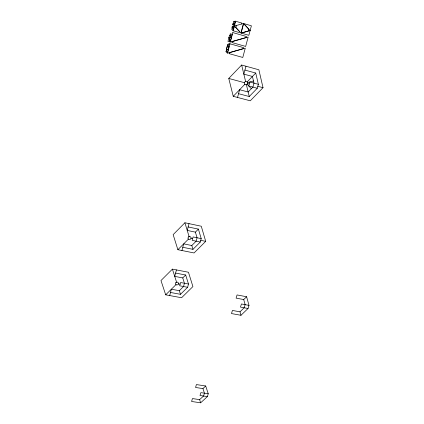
<?xml version="1.0" encoding="UTF-8"?>
<svg xmlns="http://www.w3.org/2000/svg" width="424" height="424" viewBox="0 0 424 424"><rect width="100%" height="100%" fill="white"/><g stroke="black" fill="none" stroke-linecap="round" stroke-linejoin="round"><path stroke-width="0.64" d="M232.071 27.396L232.331 26.336L233.147 26.113L233.37 25.26L232.771 24.629L233.068 23.569L234.361 24.979L233.847 26.887L232.055 27.396L232.347 26.336M226.321 49.852L227.291 46.105L228.6 47.477L228.096 49.343L226.321 49.852L228.112 49.354M232.792 24.634L233.068 23.569L234.361 24.979M226.342 49.857L227.312 46.11M226.05 51.781L226.517 49.905L228.308 49.407L227.338 53.143L226.029 51.776L226.533 49.91M227.508 46.163L227.974 44.282C230.115 42.665 230.418 44.843 228.69 45.039L228.472 45.877L229.066 46.497L228.796 47.536L227.487 46.158L227.995 44.287M233.762 21.709L233.242 23.627L234.541 25.032L234.832 23.972L234.239 23.346L234.477 22.493L235.278 22.265C237.159 19.435 230.725 23.166 235.559 21.2M232.988 28.233L232.75 29.081L233.343 29.706L233.068 30.761L231.753 29.362L232.273 27.454L234.064 26.945L233.767 28L232.988 28.233L233.788 28.005M169.69 295.56L171.36 289.21L179.326 290.689L183.55 286.513L184.424 283.253L182.739 277.921L174.736 276.39L176.437 269.913M181.938 250.52L183.693 243.864L191.807 245.517L196.148 241.177L197.065 237.763L195.39 232.135L198.4 229.108L201.214 238.622L200.292 242.03L192.962 249.344L182.792 247.282M189.019 223.633L187.228 230.428L195.39 232.135M237.525 97.441L239.613 89.718L248.151 91.997L252.911 87.095L254.003 83.136L252.423 76.463L243.832 74.121L245.968 66.224M170.506 292.47L180.486 294.314L187.615 287.276L188.494 284.027L185.67 275.012L175.605 273.072M238.537 93.683L249.243 96.524L257.267 88.266L258.37 84.318L255.725 73.045L244.924 70.077M202.942 388.596L204.432 393.181L203.589 396.032L199.593 399.625L192.438 398.571L191.59 401.48L200.647 402.8L207.389 396.599L208.242 393.748L205.688 385.988L196.407 384.579L195.565 387.478L202.942 388.596L205.688 385.988M243.705 299.551L245.13 304.66L244.176 307.787L239.989 311.82L232.432 310.442L231.493 313.569L240.975 315.286L248.04 308.497L248.994 305.375L246.609 296.747L237.058 294.945L236.104 298.125L243.705 299.551L246.609 296.747M228.759 78.451L241.638 65.031L258.873 69.79L263.028 87.699L250.277 100.801L233.242 96.312L228.759 78.451L244.516 82.707A1.277 1.214 -73.4 0 1 245.629 81.551L241.638 65.031M233.242 96.312L244.892 84.254A1.277 1.214 -73.3 0 1 244.516 82.707M245.629 81.551A1.277 1.214 -73.3 0 1 247.118 81.954L255.725 73.045M184.906 222.764L173.156 234.631L177.873 249.699L194.059 252.958L205.704 241.351L201.273 226.231L184.906 222.764L189.131 236.698M177.873 249.699L188.516 239.03M172.404 269.134L160.972 280.55L165.699 294.828L181.583 297.743L192.915 286.571L188.463 272.245L172.404 269.134L176.638 282.336M165.699 294.828L176.05 284.557M182.739 277.921L185.67 275.012M247.494 82.675L253.483 80.947M244.892 84.254A1.277 1.214 -73.2 0 0 246.381 84.657L247.383 83.904L247.6 83.109L247.118 81.954M250.107 30.586L241.219 33.114L248.846 35.309L251.395 25.79L243.747 23.559L250.123 30.539M207.389 396.599L200.006 395.502L200.849 392.645L208.242 393.748M248.04 308.497L240.482 307.103L241.431 303.971L248.994 305.375M188.494 284.027L180.529 282.517L179.659 285.781L187.615 287.276M178.424 283.836L180.094 284.154M190.938 238.304L192.639 238.654M200.753 240.329L205.704 241.351M200.292 242.03L192.183 240.36L193.095 236.942L201.214 238.622M188.145 226.951L198.4 229.108M247.489 83.507L249.28 83.989M257.819 86.295L263.028 87.699M257.267 88.266L248.734 85.971L249.826 82.002L258.37 84.318M247.07 84.222L251.342 88.706M199.593 399.625L200.647 402.8M179.326 290.689L180.486 294.314M191.807 245.517L192.962 249.344M239.989 311.82L240.975 315.286M246.381 84.657L249.243 96.524M241.791 23.935L241.812 23.05L235.649 21.248L233.168 30.788L239.311 32.558L239.719 31.795L234.408 26.028L243.498 23.511L240.986 33.014L235.68 27.258A1.357 1.267 -86.5 0 0 236.115 25.604M228.997 37.407L227.964 41.404L230.126 42.018L228.997 37.407M229.591 35.113L229.082 37.095L231.038 37.651L230.418 35.102L229.591 35.113M231.223 37.816L230.184 41.812L229.05 37.195L231.223 37.816M232.151 34.296L231.637 36.279L230.81 36.289L230.19 33.735L232.151 34.296M232.792 32.579L230.333 42.018L246.535 37.407L246.556 36.538L232.792 32.579M229.962 43.794L227.529 53.138L243.646 48.537L243.668 47.674L229.962 43.794M232.071 42.082L231.954 42.538L245.655 46.423L248.167 37.052L231.97 41.663L232.071 42.082M229.257 53.196L229.14 53.647L242.782 57.457L245.268 48.182L229.156 52.783L229.257 53.196M243.593 23.537L241.086 33.04L248.427 30.952A1.346 1.251 -82.9 0 1 248.867 29.309L243.593 23.537M175.849 282.575L175.457 284.059L176.644 285.055L178.228 284.578L178.621 283.099L177.428 282.098L175.849 282.575M188.32 236.942L187.912 238.495L189.115 239.56L190.731 239.078L191.144 237.525L189.941 236.459L188.32 236.942"/></g></svg>
